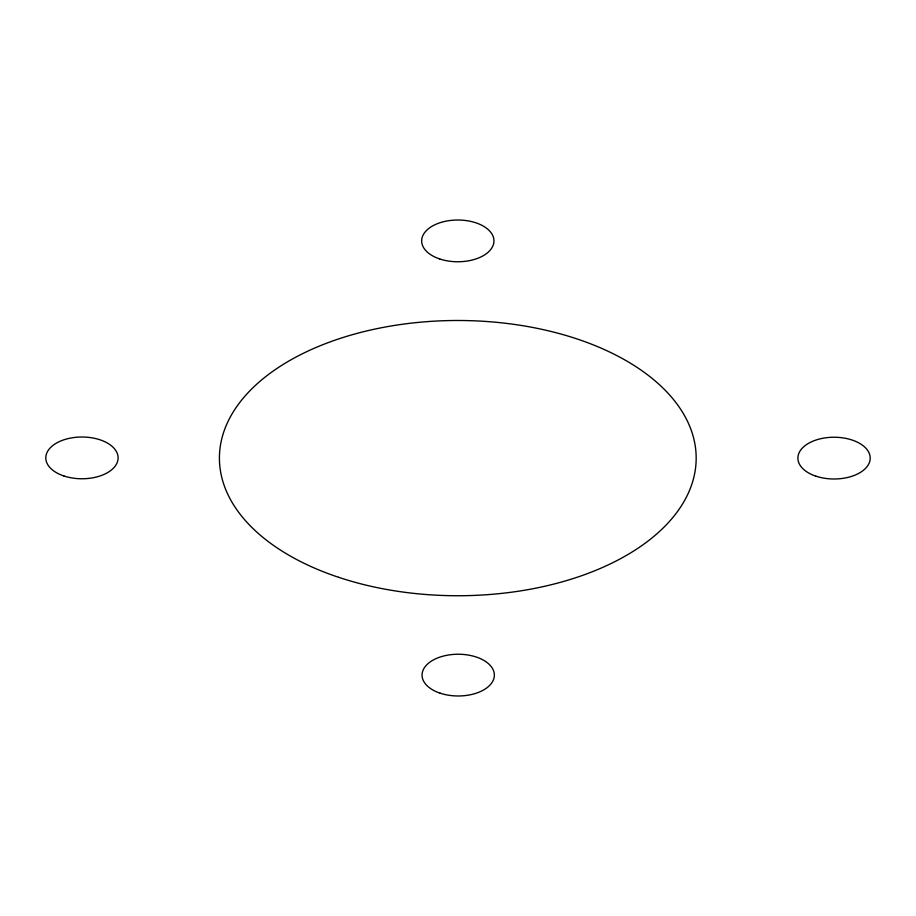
<?xml version="1.0" encoding="UTF-8"?>
<svg xmlns="http://www.w3.org/2000/svg" width="916" height="916" viewBox="0 0 916 916"><rect width="100%" height="100%" fill="white"/><g stroke="black" fill="none" stroke-linecap="round" stroke-linejoin="round"><path stroke-width="1.37" d="M815.973 476.194A36.148 20.873 0 0 0 870.2 458.115A36.148 20.873 0 0 0 815.973 440.035A36.148 20.873 0 0 0 815.973 476.194M439.726 258.965A36.148 20.873 0 0 0 493.953 240.885A36.148 20.873 0 0 0 439.726 222.817A36.148 20.873 0 0 0 439.726 258.965M338.611 577.298A238.366 137.618 0 0 0 696.171 458.115A238.366 137.618 0 0 0 338.611 338.931A238.366 137.618 0 0 0 338.611 577.298M63.88 475.965A36.148 20.873 0 0 0 118.107 457.885A36.148 20.873 0 0 0 63.88 439.806A36.148 20.873 0 0 0 63.88 475.965M440.127 693.183A36.148 20.873 0 0 0 494.354 675.115A36.148 20.873 0 0 0 440.127 657.035A36.148 20.873 0 0 0 440.127 693.183"/></g></svg>
